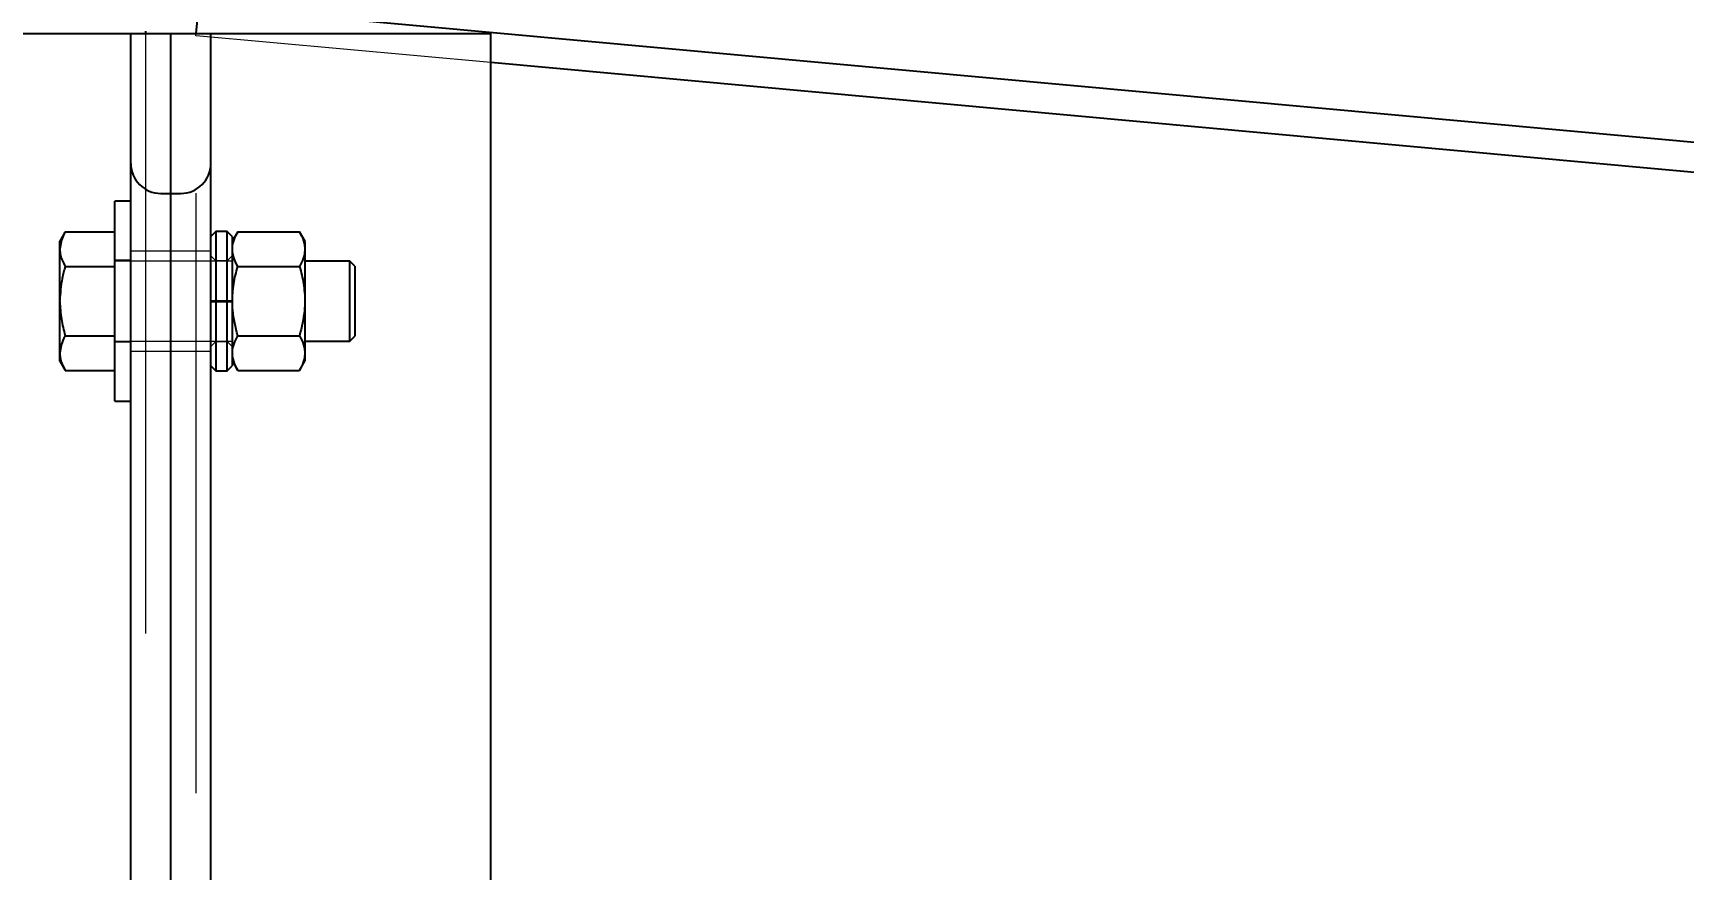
# Model space of a CAD drawing. Header units: millimetres. Extents: x 1293 to 41893, y 1011 to 26911.
# Drawn here: x 12484.8 to 12659.4, y 6891 to 6979.5 of the extents above; entities that cross this region are included whole.
import ezdxf

# ---------------------------------------------------------------- set-up
doc = ezdxf.new("R2010")
doc.units = ezdxf.units.MM
doc.header["$LTSCALE"] = 50
doc.linetypes.add('HIDDEN', pattern=[1.905, 1.27, -0.635])
doc.layers.add('CAPA_1', color=7, linetype='Continuous')
doc.styles.add('SLDTEXTSTYLE0', font='TXT', dxfattribs={"width": 0.75})
doc.dimstyles.new('SLDDIMSTYLE0', dxfattribs={"dimtxt": 100, "dimasz": 100, "dimexe": 0, "dimexo": 0.0625, "dimgap": 25, "dimtad": 2, "dimdec": 0, "dimlfac": 1.5, "dimrnd": 1e-09, "dimzin": 12, "dimdsep": 46, "dimtxsty": 'SLDTEXTSTYLE0', "dimsah": 1, "dimcen": 0.09, "dimadec": 0, "dimazin": 3, "dimtfac": 1, "dimtdec": 0, "dimtofl": 0, "dimtmove": 0, "dimatfit": 3, "dimfxl": 1, "dimfrac": 2, "dimtolj": 1, "dimtzin": 12, "dimarcsym": 0})

# ---------------------------------------------------------------- blocks, each defined once
blk = doc.blocks.new('_D_5')
at = {"layer": 'CAPA_1', "transparency": 16777216}
for p, q in [((11574.4, 7831.18), (17588.06, 7831.18)), ((17538.06, 7831.18), (17538.06, 4708.49)), ((16485.16, 4708.49), (17588.06, 4708.49))]:
    blk.add_line(p, q, dxfattribs=at)
for points in [[(17538.06, 7831.18), (17522.68, 7731.18), (17553.45, 7731.18)], [(17538.06, 4708.49), (17553.45, 4808.49), (17522.68, 4808.49)]]:
    blk.add_solid(points, dxfattribs=at)
at = {"layer": 'CAPA_1', "transparency": 16777216, "insert": (17409.15, 6122.06), "char_height": 100, "attachment_point": 1, "rotation": 90, "style": 'SLDTEXTSTYLE0'}
blk.add_mtext('4684', dxfattribs=at)
blk = doc.blocks.new('_D_15')
at = {"layer": 'CAPA_1', "transparency": 16777216}
for p, q in [((6530.12, 8742.38), (6530.12, 9415.65)), ((16745.16, 6492), (16745.16, 9415.65)), ((6530.12, 9365.65), (16745.16, 9365.65))]:
    blk.add_line(p, q, dxfattribs=at)
for points in [[(6530.12, 9365.65), (6630.12, 9350.26), (6630.12, 9381.03)], [(16745.16, 9365.65), (16645.16, 9381.03), (16645.16, 9350.26)]]:
    blk.add_solid(points, dxfattribs=at)
at = {"layer": 'CAPA_1', "transparency": 16777216, "insert": (11452.92, 9494.55), "char_height": 100, "attachment_point": 1, "style": 'SLDTEXTSTYLE0'}
blk.add_mtext('15323', dxfattribs=at)

msp = doc.modelspace()

# ---------------------------------------------------------------- linework, layer by layer
at = {"color": 7, "linetype": 'Continuous', "lineweight": 25}
for p, q in [((13055.031483, 6931.8951062), (12424.0365401, 6989.5070301)), ((12502.0666579, 6979.4389042), (12502.3332071, 6982.3582856)), ((12496.7222326, 6979.6823797), (12496.7222326, 6979.4389042)), ((12465.5222326, 6979.4389042), (12533.2555659, 6979.4389042)), ((12495.1555659, 6718.8595736), (12495.1555659, 6979.4389042)), ((12499.3888993, 6718.8595736), (12499.3888993, 6979.4389042)), ((12503.6222326, 6718.8595736), (12503.6222326, 6979.4389042)), ((12533.2555659, 6718.8595736), (12533.2555659, 6979.4389042)), ((13055.031483, 6928.7068998), (12533.2555659, 6976.3467656)), ((12498.3305659, 6962.5055709), (12500.4472326, 6962.5055709)), ((12495.1555659, 6961.6955545), (12493.4622326, 6961.6955545)), ((12493.4622326, 6940.5288879), (12493.4622326, 6961.6955545)), ((12488.2075875, 6958.4445696), (12487.6405526, 6957.4624363)), ((12487.6405526, 6944.7620061), (12487.6405526, 6957.4624363)), ((12488.2075875, 6958.4445696), (12493.4622326, 6958.4445696)), ((12504.1513993, 6958.4782212), (12503.6222326, 6957.9490545)), ((12505.3451993, 6958.4782212), (12504.1513993, 6958.4782212)), ((12504.1513993, 6958.4782212), (12504.1513993, 6951.1122212)), ((12505.8743659, 6957.9490545), (12505.3451993, 6958.4782212)), ((12505.3451993, 6951.1122212), (12505.3451993, 6958.4782212)), ((12506.4687219, 6958.4443545), (12505.8743659, 6957.4148999)), ((12505.8743659, 6957.9490545), (12505.8743659, 6951.1122212)), ((12506.4687219, 6958.4443545), (12513.00161, 6958.4443545)), ((12513.5959659, 6957.4148999), (12513.00161, 6958.4443545)), ((12513.5959659, 6944.8095425), (12513.5959659, 6957.4148999)), ((12518.3322193, 6955.3455545), (12513.5959659, 6955.3455545)), ((12518.8613859, 6954.8163879), (12518.3322193, 6955.3455545)), ((12518.3322193, 6946.8788879), (12518.3322193, 6955.3455545)), ((12488.2075875, 6954.7783954), (12493.4622326, 6954.7783954)), ((12506.4689081, 6954.7786105), (12513.0014237, 6954.7786105)), ((12518.8613859, 6954.8163879), (12518.8613859, 6947.4080545)), ((12505.8743659, 6951.1122212), (12503.6222326, 6951.1122212)), ((12504.1513993, 6951.0786212), (12503.6222326, 6951.0744545)), ((12503.6222326, 6951.0583879), (12504.1513993, 6951.0542212)), ((12504.1513993, 6951.0786212), (12505.3451993, 6951.0786212)), ((12504.1513993, 6951.0542212), (12504.1513993, 6943.7462212)), ((12505.3451993, 6951.0542212), (12504.1513993, 6951.0542212)), ((12505.8743659, 6951.0744545), (12505.3451993, 6951.0786212)), ((12505.3451993, 6951.0542212), (12505.8743659, 6951.0583879)), ((12505.3451993, 6943.7462212), (12505.3451993, 6951.0542212)), ((12505.8743659, 6951.0625938), (12505.8743659, 6944.2753879)), ((12488.2075875, 6947.446047), (12493.4622326, 6947.446047)), ((12506.4689081, 6947.4458319), (12513.0014237, 6947.4458319)), ((12513.5959659, 6946.8788879), (12518.3322193, 6946.8788879)), ((12518.3322193, 6946.8788879), (12518.8613859, 6947.4080545)), ((12487.6405526, 6944.7620061), (12488.2075875, 6943.7798728)), ((12505.8743659, 6944.8095425), (12506.4687219, 6943.7800879)), ((12513.00161, 6943.7800879), (12513.5959659, 6944.8095425)), ((12488.2075875, 6943.7798728), (12493.4622326, 6943.7798728)), ((12503.6222326, 6944.2753879), (12504.1513993, 6943.7462212)), ((12504.1513993, 6943.7462212), (12505.3451993, 6943.7462212)), ((12505.3451993, 6943.7462212), (12505.8743659, 6944.2753879)), ((12506.4687219, 6943.7800879), (12513.00161, 6943.7800879)), ((12493.4622326, 6940.5288879), (12495.1555659, 6940.5288879))]:
    msp.add_line(p, q, dxfattribs=at)
at = {"color": 1, "linetype": 'HIDDEN', "lineweight": 18}
for p, q in [((12496.7222326, 6979.4389042), (12496.7222326, 6422.7855382)), ((12502.0445199, 6979.1964373), (12502.0666579, 6979.4389042)), ((12502.0555659, 6979.1954288), (12502.0445199, 6979.1964373)), ((12533.2555659, 6976.3467656), (12502.0555659, 6979.1954288)), ((12502.0555659, 6422.7855382), (12502.0555659, 6979.1954288)), ((12495.1555659, 6955.4302212), (12493.4622326, 6955.4302212)), ((12505.8743659, 6955.3455545), (12493.4622326, 6955.3455545)), ((12503.6222326, 6956.4038879), (12495.1555659, 6956.4038879)), ((12504.1513993, 6955.3794212), (12503.6222326, 6955.9085879)), ((12505.3451993, 6955.3794212), (12504.1513993, 6955.3794212)), ((12505.8743659, 6955.9085879), (12505.3451993, 6955.3794212)), ((12505.8743659, 6951.0625938), (12505.8743659, 6951.1122212)), ((12493.4622326, 6946.8788879), (12505.8743659, 6946.8788879)), ((12493.4622326, 6946.7942212), (12495.1555659, 6946.7942212)), ((12503.6222326, 6946.3158545), (12504.1513993, 6946.8450212)), ((12504.1513993, 6946.8450212), (12505.3451993, 6946.8450212)), ((12505.3451993, 6946.8450212), (12505.8743659, 6946.3158545)), ((12495.1555659, 6945.8205545), (12503.6222326, 6945.8205545))]:
    msp.add_line(p, q, dxfattribs=at)
at = {"color": 7, "linetype": 'Continuous', "lineweight": 25}
for centre, start, end in [((12498.3305659, 6965.6805709), 180, 270), ((12500.4472326, 6965.6805709), 270, 0)]:
    msp.add_arc(centre, 3.175, start, end, dxfattribs=at)
for points, knots in [([(12488.2075875, 6958.4445696), (12488.1433657, 6958.3303202), (12487.8126868, 6957.7420482), (12487.7173632, 6957.1304409), (12487.6405526, 6956.637615)], [0, 0, 0, 0, 0.1942119601, 1, 1, 1, 1]), ([(12506.4689081, 6954.7786105), (12506.3050836, 6955.0967853), (12505.9738822, 6955.7400343), (12505.8526997, 6956.6930655), (12506.0304849, 6957.6040708), (12506.3217533, 6958.1625542), (12506.4687219, 6958.4443545)], [0, 0, 0, 0, 0.2646176718, 0.5349733347, 0.7653562273, 1, 1, 1, 1]), ([(12513.00161, 6958.4443545), (12513.1654025, 6958.1261903), (12513.4965397, 6957.482962), (12513.6176231, 6956.5299416), (12513.4397466, 6955.6189266), (12513.1484211, 6955.0604216), (12513.0014237, 6954.7786105)], [0, 0, 0, 0, 0.2646061211, 0.5349506065, 0.7653448938, 1, 1, 1, 1]), ([(12487.6405526, 6956.58535), (12487.6552622, 6956.3802317), (12487.6991464, 6955.7682893), (12488.0045517, 6955.1736898), (12488.2075875, 6954.7783954)], [0, 0, 0, 0, 0.3351922062, 1, 1, 1, 1]), ([(12488.2075875, 6954.7783954), (12488.0914304, 6954.3537215), (12487.7684082, 6953.1727434), (12487.6904667, 6951.9484986), (12487.6405526, 6951.1644862)], [0, 0, 0, 0, 0.35959504835, 1, 1, 1, 1]), ([(12506.4689081, 6947.4458319), (12506.2514556, 6948.3309955), (12505.885832, 6949.819305), (12505.8875656, 6951.99557), (12506.134652, 6953.5529586), (12506.3853629, 6954.4722664), (12506.4689081, 6954.7786105)], [0, 0, 0, 0, 0.3661794341, 0.6156922034, 0.8719357593, 1, 1, 1, 1]), ([(12513.0014237, 6954.7786105), (12513.0849712, 6954.4722614), (12513.3315028, 6953.5682878), (12513.5812804, 6952.0117889), (12513.588263, 6949.8347992), (12513.2188597, 6948.3309933), (12513.0014237, 6947.4458319)], [0, 0, 0, 0, 0.1280647744, 0.377893031, 0.6338190398, 1, 1, 1, 1]), ([(12487.6405526, 6951.0599562), (12487.6729479, 6950.4360556), (12487.736528, 6949.2115675), (12488.0525734, 6948.0270364), (12488.2075875, 6947.446047)], [0, 0, 0, 0, 0.5095195514, 1, 1, 1, 1]), ([(12488.2075875, 6947.446047), (12488.1433657, 6947.3317975), (12487.8126868, 6946.7435255), (12487.7173632, 6946.1319182), (12487.6405526, 6945.6390924)], [0, 0, 0, 0, 0.1942119601, 1, 1, 1, 1]), ([(12506.4687219, 6943.7800879), (12506.3049293, 6944.0982521), (12505.9737922, 6944.7414804), (12505.8527087, 6945.6945008), (12506.0305852, 6946.6055159), (12506.3219108, 6947.1640209), (12506.4689081, 6947.4458319)], [0, 0, 0, 0, 0.2646061211, 0.5349506065, 0.7653448938, 1, 1, 1, 1]), ([(12513.0014237, 6947.4458319), (12513.1652483, 6947.1276571), (12513.4964497, 6946.4844081), (12513.6176322, 6945.531377), (12513.439847, 6944.6203716), (12513.1485786, 6944.0618882), (12513.00161, 6943.7800879)], [0, 0, 0, 0, 0.2646176718, 0.5349733347, 0.7653562273, 1, 1, 1, 1]), ([(12487.6405526, 6945.5868274), (12487.6552622, 6945.3817091), (12487.6991464, 6944.7697666), (12488.0045517, 6944.1751672), (12488.2075875, 6943.7798728)], [0, 0, 0, 0, 0.3351922062, 1, 1, 1, 1])]:
    msp.add_open_spline(points, degree=3, knots=knots, dxfattribs=at)

# ---------------------------------------------------------------- dimensions: what is measured, and where the dimension line sits
at = {"layer": 'CAPA_1'}
dim = msp.add_linear_dim(base=(16745.1618891, 9365.6463094), p1=(6530.1246702, 8678.8772747), p2=(16745.1618891, 6428.5014528), dimstyle='SLDDIMSTYLE0', dxfattribs=at)
dim.commit()
dim.dimension.update_dxf_attribs({"geometry": '_D_15', "text_midpoint": (11637.6432797, 9365.6463094), "dimtype": 160})
dim = msp.add_linear_dim(base=(17538.0605071, 4708.4929069), p1=(11510.8968592, 7831.1769069), p2=(16421.6646746, 4708.4929069), angle=90, dimstyle='SLDDIMSTYLE0', dxfattribs=at)
dim.commit()
dim.dimension.update_dxf_attribs({"geometry": '_D_5', "text_midpoint": (17538.0605071, 6269.8349069), "dimtype": 160})

doc.saveas('drawing.dxf')
